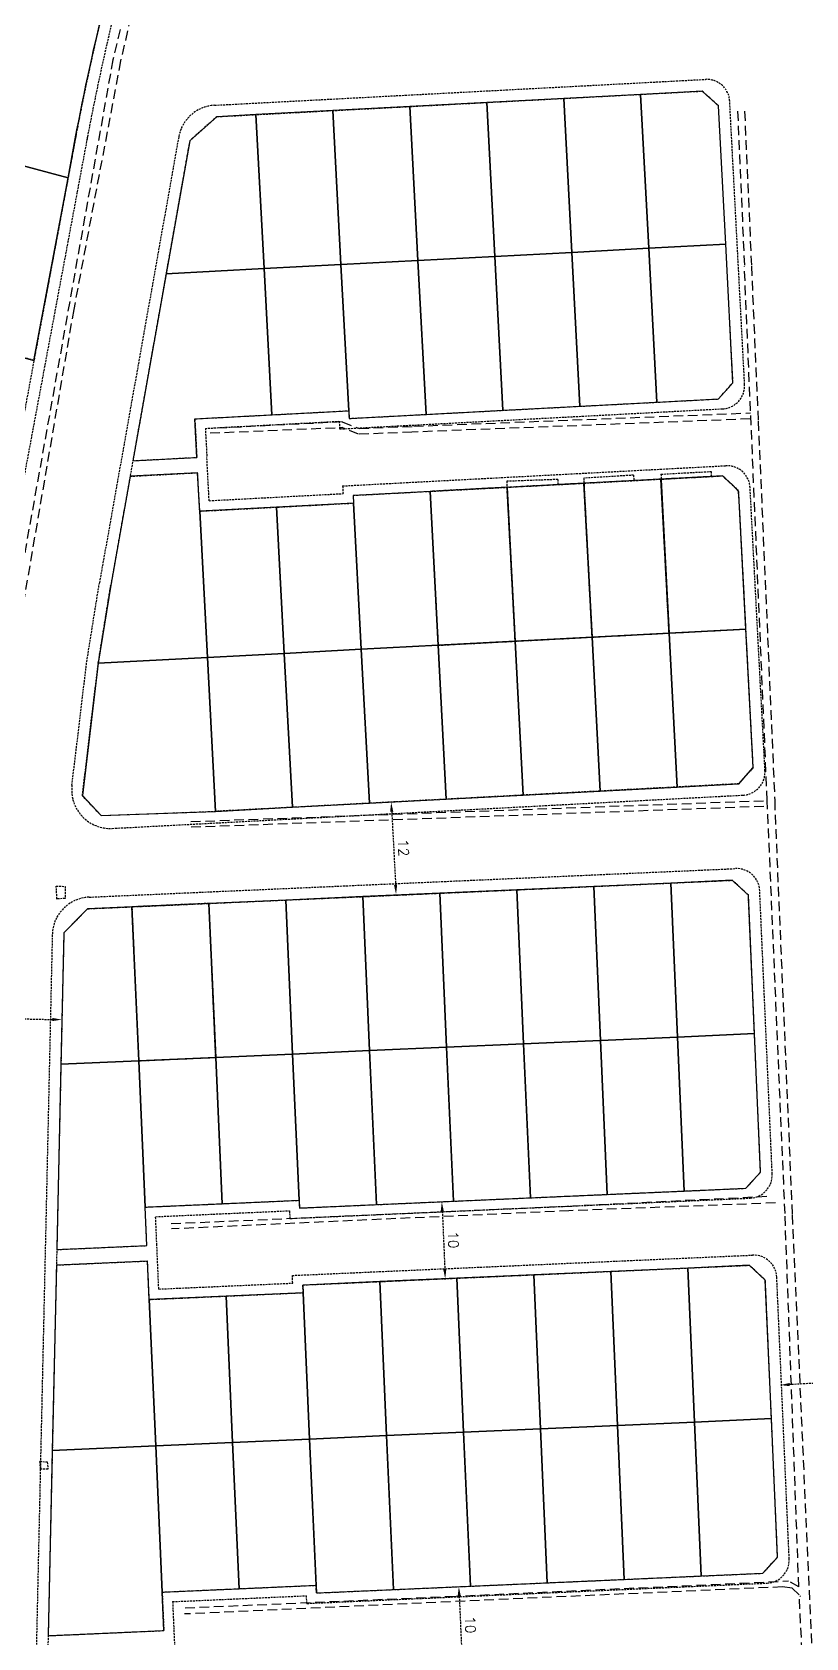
# Model space of a CAD drawing. Header units: metres. Extents: x 636662 to 637189, y 3301458 to 3301991.
# Drawn here: x 636903 to 637003.4, y 3301600.6 to 3301808.9 of the extents above; entities that cross this region are included whole.
import ezdxf

# ---------------------------------------------------------------- set-up
doc = ezdxf.new("R2010")
doc.units = ezdxf.units.M
doc.linetypes.add('HIDDEN', pattern=[0.375, 0.25, -0.125])
doc.layers.add('khat tarh', color=251, linetype='HIDDEN')
doc.layers.add('poly', color=40, linetype='Continuous')
doc.styles.get("Standard").update_dxf_attribs({"font": 'simplex.shx'})
doc.dimstyles.new('ISO-25', dxfattribs={"dimtxt": 1.3, "dimasz": 1.25, "dimexe": 1.25, "dimexo": 0.625, "dimtad": 1, "dimtxsty": 'Standard', "dimcen": 2.5, "dimse1": 1, "dimse2": 1, "dimadec": 0, "dimazin": 0, "dimtfac": 1, "dimtmove": 0, "dimatfit": 3, "dimfxl": 1, "dimarcsym": 1})

# ---------------------------------------------------------------- blocks, each defined once
blk = doc.blocks.new('*D57')
at = {"layer": 'khat tarh', "color": 0, "lineweight": -2, "transparency": 16777216}
blk.add_line((637010.81, 3301633.95), (637001.32, 3301633.45), dxfattribs=at)
at = {"layer": 'khat tarh', "color": 0, "transparency": 16777216}
for points in [[(637001.31, 3301633.66), (637001.33, 3301633.25), (637000.08, 3301633.39)], [(637010.8, 3301634.16), (637010.82, 3301633.75), (637012.06, 3301634.02)]]:
    blk.add_solid(points, dxfattribs=at)
at = {"layer": 'khat tarh', "color": 0, "transparency": 16777216, "insert": (637006, 3301634.98), "char_height": 1.3, "attachment_point": 5, "rotation": 3.0178}
blk.add_mtext('12', dxfattribs=at)
blk = doc.blocks.new('*D25')
at = {"layer": 'khat tarh', "color": 0, "lineweight": -2, "transparency": 16777216}
blk.add_line((636958.43, 3301605.98), (636958.76, 3301598.49), dxfattribs=at)
at = {"layer": 'khat tarh', "color": 0, "transparency": 16777216}
for points in [[(636958.64, 3301605.99), (636958.22, 3301605.97), (636958.38, 3301607.23)], [(636958.97, 3301598.5), (636958.55, 3301598.48), (636958.82, 3301597.24)]]:
    blk.add_solid(points, dxfattribs=at)
at = {"layer": 'khat tarh', "color": 0, "transparency": 16777216, "insert": (636959.87, 3301602.29), "char_height": 1.3, "attachment_point": 5, "rotation": 272.5277}
blk.add_mtext('10', dxfattribs=at)
blk = doc.blocks.new('*D39')
at = {"layer": 'khat tarh', "color": 0, "lineweight": -2, "transparency": 16777216}
blk.add_line((636956.23, 3301655.93), (636956.56, 3301648.44), dxfattribs=at)
at = {"layer": 'khat tarh', "color": 0, "transparency": 16777216}
for points in [[(636956.43, 3301655.94), (636956.02, 3301655.92), (636956.17, 3301657.18)], [(636956.76, 3301648.45), (636956.35, 3301648.43), (636956.61, 3301647.19)]]:
    blk.add_solid(points, dxfattribs=at)
at = {"layer": 'khat tarh', "color": 0, "transparency": 16777216, "insert": (636957.66, 3301652.24), "char_height": 1.3, "attachment_point": 5, "rotation": 272.5277}
blk.add_mtext('10', dxfattribs=at)
blk = doc.blocks.new('*D41')
at = {"layer": 'khat tarh', "color": 0, "lineweight": -2, "transparency": 16777216}
blk.add_line((636894.11, 3301681.08), (636905.61, 3301680.82), dxfattribs=at)
at = {"layer": 'khat tarh', "color": 0, "transparency": 16777216}
for points in [[(636894.12, 3301681.29), (636894.11, 3301680.87), (636892.87, 3301681.11)], [(636905.62, 3301681.03), (636905.61, 3301680.62), (636906.86, 3301680.8)]]:
    blk.add_solid(points, dxfattribs=at)
at = {"layer": 'khat tarh', "color": 0, "transparency": 16777216, "insert": (636899.89, 3301682.23), "char_height": 1.3, "attachment_point": 5, "rotation": 358.7186}
blk.add_mtext('14', dxfattribs=at)
blk = doc.blocks.new('*D21')
at = {"layer": 'khat tarh', "color": 0, "lineweight": -2, "transparency": 16777216}
blk.add_line((636949.67, 3301707.78), (636950.17, 3301698.29), dxfattribs=at)
at = {"layer": 'khat tarh', "color": 0, "transparency": 16777216}
for points in [[(636949.87, 3301707.79), (636949.46, 3301707.77), (636949.6, 3301709.03)], [(636950.37, 3301698.3), (636949.96, 3301698.28), (636950.23, 3301697.05)]]:
    blk.add_solid(points, dxfattribs=at)
at = {"layer": 'khat tarh', "color": 0, "transparency": 16777216, "insert": (636951.19, 3301703.1), "char_height": 1.3, "attachment_point": 5, "rotation": 273.0178}
blk.add_mtext('12', dxfattribs=at)

msp = doc.modelspace()

# ---------------------------------------------------------------- linework, layer by layer
at = {"layer": 'khat tarh', "lineweight": 9}
for p, q in [((636907.651, 3301790.016), (636810.77, 3301816.183)), ((636926.973, 3301797.961, 27.642), (636989.961, 3301801.282, 27.642)), ((636964.106, 3301759.863, 27.642), (636962, 3301799.808, 27.642)), ((636974.092, 3301760.39, 27.642), (636971.986, 3301800.334, 27.642)), ((636984.078, 3301760.916, 27.642), (636981.972, 3301800.861, 27.642)), ((636989.961, 3301801.282, 27.642), (636992.064, 3301799.39, 27.642)), ((636934.095, 3301759.282, 27.642), (636932.041, 3301798.228, 27.642)), ((636944.081, 3301759.809, 27.642), (636942.028, 3301798.755, 27.642)), ((636954.12, 3301759.337, 27.642), (636952.014, 3301799.281, 27.642)), ((636992.064, 3301799.39, 27.642), (636993.959, 3301763.44, 27.642)), ((636916.068, 3301753.325, 27.642), (636923.452, 3301794.849, 27.642)), ((636920.382, 3301777.586, 27.642), (636993.011, 3301781.415, 27.642)), ((636966.738, 3301709.932, 27.642), (636964.632, 3301749.877, 27.642)), ((636976.724, 3301710.459, 27.642), (636974.618, 3301750.403, 27.642)), ((636986.71, 3301710.985, 27.642), (636984.604, 3301750.93, 27.642)), ((636946.766, 3301708.879, 27.642), (636944.713, 3301747.825, 27.642)), ((636956.752, 3301709.406, 27.642), (636954.646, 3301749.35, 27.642)), ((636926.794, 3301707.827, 27.642), (636924.74, 3301746.772, 27.642)), ((636936.78, 3301708.353, 27.642), (636934.726, 3301747.299, 27.642)), ((636911.576, 3301727.052, 27.642), (636995.644, 3301731.484, 27.642)), ((636911.942, 3301707.277, 27.642), (636926.794, 3301707.827, 27.642)), ((636967.659, 3301657.686), (636965.895, 3301697.647)), ((636977.649, 3301658.127), (636975.885, 3301698.088)), ((636987.64, 3301658.568), (636985.876, 3301698.529)), ((636917.708, 3301655.481), (636915.944, 3301695.442)), ((636927.654, 3301656.921), (636925.934, 3301695.883)), ((636937.644, 3301657.362), (636935.924, 3301696.324)), ((636947.679, 3301656.804), (636945.915, 3301696.765)), ((636957.669, 3301657.245), (636955.905, 3301697.206)), ((636906.732, 3301675.016), (636996.748, 3301678.99)), ((636917.972, 3301649.487), (636917.971, 3301649.515)), ((636969.864, 3301607.735), (636968.1, 3301647.696)), ((636979.855, 3301608.176), (636978.091, 3301648.137)), ((636989.845, 3301608.617), (636988.081, 3301648.578)), ((636919.913, 3301605.53), (636918.149, 3301645.491)), ((636939.894, 3301606.412), (636938.174, 3301645.374)), ((636949.884, 3301606.853), (636948.12, 3301646.814)), ((636959.874, 3301607.294), (636958.11, 3301647.255)), ((636929.859, 3301606.97), (636928.183, 3301644.933)), ((636905.612, 3301624.918), (636998.953, 3301629.038))]:
    msp.add_line(p, q, dxfattribs=at)
at = {"layer": 'khat tarh', "ltscale": 5}
for p, q in [((636915.297, 3301812.925, 29.964), (636913.477, 3301805.353, 29.75)), ((636916.234, 3301812.735, 29.675), (636914.465, 3301805.197, 29.509)), ((636913.477, 3301805.353, 29.75), (636898.125, 3301719.484, 27.086)), ((636914.465, 3301805.197, 29.509), (636908.387, 3301772.956, 28.568)), ((636994.559, 3301798.668, 29.445), (636995.44, 3301778.556, 28.781)), ((636995.47, 3301798.66, 29.142), (636996.351, 3301778.548, 28.478)), ((636998.406, 3301709.226, 26.425), (636995.44, 3301778.556, 28.781)), ((636996.351, 3301778.548, 28.478), (636997.233, 3301758.436, 27.814)), ((636908.387, 3301772.956, 28.568), (636899.174, 3301719.265, 26.881)), ((636943.239, 3301758.363, 28.353), (636926.213, 3301757.493, 28.493)), ((636943.239, 3301758.363, 28.353), (636945.446, 3301757.509, 28.338)), ((636996.185, 3301758.746, 28.07), (636952.296, 3301757.038, 28.169)), ((636952.525, 3301757.794, 28.289), (636996.224, 3301759.527, 28.067)), ((636997.233, 3301758.436, 27.814), (636999.378, 3301709.244, 26.269)), ((636926.102, 3301756.928, 28.27), (636943.223, 3301757.643, 28.152)), ((636945.355, 3301756.755, 28.087), (636943.223, 3301757.643, 28.152)), ((636952.296, 3301757.038, 28.169), (636945.355, 3301756.755, 28.087)), ((636945.446, 3301757.509, 28.338), (636952.525, 3301757.794, 28.289)), ((636923.601, 3301706.504, 26.805), (636998.406, 3301709.226, 26.425)), ((636923.627, 3301705.804, 26.805), (636998.432, 3301708.526, 26.425)), ((637000.713, 3301655.651, 24.652), (636998.406, 3301709.226, 26.425)), ((636999.378, 3301709.244, 26.269), (636999.429, 3301707.382, 26.164)), ((636999.429, 3301707.382, 26.164), (637001.647, 3301655.477, 24.471)), ((636972.773, 3301656.619, 24.921), (636998.985, 3301657.919, 24.709)), ((636921.045, 3301654.336, 25.137), (636972.773, 3301656.619, 24.921)), ((636972.672, 3301656.009, 24.677), (636921.101, 3301653.652, 24.871)), ((636999.467, 3301657.02, 24.578), (636972.672, 3301656.009, 24.677)), ((637002.506, 3301607.206, 23.301), (637000.713, 3301655.651, 24.652)), ((637001.647, 3301655.477, 24.471), (637007.278, 3301530.38, 20.799)), ((636957.367, 3301605.978, 23.489), (637001.167, 3301607.976, 23.428)), ((637002.506, 3301607.206, 23.301), (637001.167, 3301607.976, 23.428)), ((636922.85, 3301604.475, 23.67), (636957.367, 3301605.978, 23.489)), ((637000.393, 3301607.199, 23.183), (636957.27, 3301605.28, 23.32)), ((637001.634, 3301607.038, 23.365), (637000.393, 3301607.199, 23.183)), ((637001.634, 3301607.038, 23.365), (637002.559, 3301606.138, 23.126)), ((637005.342, 3301550.068, 21.574), (637002.559, 3301606.138, 23.268)), ((636957.27, 3301605.28, 23.32), (636922.792, 3301603.693, 23.363))]:
    msp.add_line(p, q, dxfattribs=at)
at = {"layer": 'khat tarh'}
for p, q in [((636926.673, 3301799.447, 27.642), (636990.381, 3301802.806, 27.642)), ((636926.973, 3301797.961, 27.642), (636989.961, 3301801.282, 27.642)), ((636992.064, 3301799.39, 27.642), (636989.961, 3301801.282, 27.642)), ((636995.473, 3301763.219, 27.642), (636993.535, 3301799.968, 27.642)), ((636926.973, 3301797.961, 27.642), (636923.452, 3301794.849, 27.642)), ((636908.722, 3301795.754), (636898.301, 3301739.923)), ((636910.196, 3301795.479), (636899.775, 3301739.648)), ((636908.598, 3301795.09), (636904.565, 3301773.486)), ((636922.014, 3301795.329, 27.642), (636911.724, 3301737.457, 27.642)), ((636923.452, 3301794.849, 27.642), (636913.2, 3301737.195, 27.642)), ((636903.233, 3301766.349), (636890.546, 3301769.776)), ((636992.067, 3301761.337, 27.642), (636993.959, 3301763.44, 27.642)), ((636942.904, 3301757.443, 27.642), (636992.635, 3301760.065, 27.642)), ((636944.133, 3301758.81, 27.642), (636992.067, 3301761.337, 27.642)), ((636924.109, 3301758.756, 27.642), (636944.081, 3301759.809, 27.642)), ((636924.109, 3301758.756, 27.642), (636924.372, 3301753.763, 27.642)), ((636925.475, 3301757.526, 27.642), (636942.851, 3301758.442, 27.642)), ((636942.851, 3301758.442, 27.642), (636942.904, 3301757.443, 27.642)), ((636944.081, 3301759.809, 27.642), (636944.133, 3301758.81, 27.642)), ((636925.475, 3301757.526, 27.642), (636925.67, 3301753.831, 27.642)), ((636916.068, 3301753.325, 27.642), (636924.372, 3301753.763, 27.642)), ((636925.97, 3301748.139, 27.642), (636925.67, 3301753.831, 27.642)), ((636915.709, 3301751.303, 27.642), (636924.477, 3301751.765, 27.642)), ((636924.74, 3301746.772, 27.642), (636924.477, 3301751.765, 27.642)), ((636943.293, 3301750.054, 27.642), (636993.024, 3301752.676, 27.642)), ((636984.607, 3301751.578, 27.642), (636991.109, 3301751.925, 27.642)), ((636991.109, 3301751.925, 27.642), (636991.144, 3301751.238, 27.642)), ((636943.293, 3301750.054, 27.642), (636943.346, 3301749.055, 27.642)), ((636944.66, 3301748.824, 27.642), (636992.593, 3301751.351, 27.642)), ((636971.206, 3301750.89, 27.642), (636964.605, 3301750.653, 27.642)), ((636964.605, 3301750.653, 27.642), (636964.634, 3301749.829, 27.642)), ((636971.206, 3301750.89, 27.642), (636971.231, 3301750.204, 27.642)), ((636981.056, 3301751.443, 27.642), (636974.592, 3301751.069, 27.642)), ((636974.592, 3301751.069, 27.642), (636974.619, 3301750.397, 27.642)), ((636981.056, 3301751.443, 27.642), (636981.095, 3301750.67, 27.642)), ((636984.607, 3301751.578, 27.642), (636984.646, 3301750.851, 27.642)), ((636992.593, 3301751.351, 27.642), (636994.696, 3301749.459, 27.642)), ((636998.115, 3301713.089, 27.642), (636996.178, 3301749.838, 27.642)), ((636924.74, 3301746.772, 27.642), (636944.713, 3301747.825, 27.642)), ((636925.97, 3301748.139, 27.642), (636943.346, 3301749.055, 27.642)), ((636944.66, 3301748.824, 27.642), (636944.713, 3301747.825, 27.642)), ((636996.591, 3301713.509, 27.642), (636994.696, 3301749.459, 27.642)), ((636995.644, 3301731.484, 27.642), (636995.236, 3301739.402, 27.642)), ((636910.09, 3301727.26, 27.642), (636911.719, 3301737.432, 27.642)), ((636911.576, 3301727.052, 27.642), (636913.2, 3301737.195, 27.642)), ((636908.161, 3301711.207, 27.642), (636910.09, 3301727.26, 27.642)), ((636909.512, 3301709.875, 27.642), (636911.576, 3301727.052, 27.642)), ((636996.591, 3301713.509, 27.642), (636994.699, 3301711.407, 27.642)), ((636913.389, 3301705.618, 27.642), (636995.278, 3301709.935, 27.642)), ((636994.699, 3301711.407, 27.642), (636926.794, 3301707.827, 27.642)), ((636911.942, 3301707.277, 27.642), (636909.512, 3301709.875, 27.642)), ((636910.386, 3301696.698), (636994.301, 3301700.403)), ((636906.125, 3301698.12), (636907.269, 3301698.091)), ((636906.212, 3301696.455), (636906.125, 3301698.12)), ((636907.269, 3301698.091), (636907.286, 3301696.532)), ((636910.178, 3301695.188), (636993.868, 3301698.882)), ((636995.954, 3301696.972), (636993.868, 3301698.882)), ((636999.054, 3301660.774), (636997.431, 3301697.538)), ((636907.286, 3301696.532), (636906.212, 3301696.455)), ((636997.542, 3301661.007), (636995.954, 3301696.972)), ((636907.113, 3301692.056), (636910.178, 3301695.188)), ((636905.608, 3301691.815), (636903.12, 3301580.624)), ((636907.113, 3301692.056), (636904.62, 3301580.59)), ((636995.632, 3301658.921), (636997.542, 3301661.007)), ((636937.688, 3301656.363), (636995.632, 3301658.921)), ((636917.664, 3301656.48), (636937.644, 3301657.362)), ((636917.884, 3301651.485), (636917.664, 3301656.48)), ((636919.02, 3301655.239), (636936.403, 3301656.006)), ((636936.403, 3301656.006), (636936.447, 3301655.007)), ((636936.447, 3301655.007), (636996.189, 3301657.644)), ((636937.644, 3301657.362), (636937.688, 3301656.363)), ((636919.183, 3301651.542), (636919.02, 3301655.239)), ((636906.194, 3301650.969), (636917.884, 3301651.485)), ((636918.193, 3301644.492), (636917.971, 3301649.515)), ((636919.434, 3301645.848), (636919.183, 3301651.542)), ((636936.773, 3301647.614), (636996.515, 3301650.252)), ((636906.149, 3301648.965), (636917.972, 3301649.487)), ((636936.817, 3301646.615), (636936.773, 3301647.614)), ((636938.129, 3301646.373), (636996.073, 3301648.931)), ((636998.159, 3301647.021), (636996.073, 3301648.931)), ((636918.193, 3301644.492), (636938.174, 3301645.374)), ((636919.434, 3301645.848), (636936.817, 3301646.615)), ((636938.174, 3301645.374), (636938.129, 3301646.373)), ((636999.747, 3301611.056), (636998.159, 3301647.021)), ((637001.259, 3301610.822), (636999.645, 3301647.387)), ((636903.998, 3301623.502), (636904.957, 3301623.418)), ((636904.083, 3301622.48), (636903.998, 3301623.502)), ((636905.048, 3301622.457), (636904.083, 3301622.48)), ((636904.957, 3301623.418), (636905.048, 3301622.457)), ((636997.837, 3301608.97), (636999.747, 3301611.056)), ((636939.894, 3301606.412), (636997.837, 3301608.97)), ((636919.869, 3301606.529), (636939.849, 3301607.411)), ((636919.869, 3301606.529), (636920.089, 3301601.534)), ((636921.225, 3301605.287), (636938.608, 3301606.055)), ((636938.652, 3301605.056), (636938.608, 3301606.055)), ((636938.652, 3301605.056), (636998.394, 3301607.693)), ((636939.894, 3301606.412), (636939.849, 3301607.411)), ((637002.647, 3301606.052, 23.103), (637002.743, 3301605.959, 23.078)), ((636921.225, 3301605.287), (636921.388, 3301601.591)), ((636921.388, 3301601.591), (636921.64, 3301595.896)), ((636905.074, 3301600.871), (636920.089, 3301601.534))]:
    msp.add_line(p, q, dxfattribs=at)
at = {"layer": 'khat tarh', "elevation": 27.642, "flags": 128}
for points in [[(636964.632, 3301749.877), (636954.646, 3301749.35), (636955.699, 3301729.378), (636965.685, 3301729.905)], [(636974.619, 3301750.397), (636965.376, 3301749.909), (636964.633, 3301749.853), (636965.685, 3301729.905), (636975.671, 3301730.431)], [(636984.605, 3301750.923), (636974.619, 3301750.397), (636975.671, 3301730.431), (636985.657, 3301730.958)], [(636994.768, 3301748.1), (636994.674, 3301749.333), (636993.896, 3301750.179), (636992.6, 3301751.345), (636984.605, 3301750.923), (636985.657, 3301730.958), (636995.644, 3301731.484)]]:
    msp.add_lwpolyline(points, close=True, dxfattribs=at)
at = {"layer": 'khat tarh', "lineweight": 9, "flags": 128}
for points in [[(636907.113, 3301692.056), (636910.178, 3301695.188), (636993.868, 3301698.882), (636995.954, 3301696.972), (636997.542, 3301661.007), (636995.632, 3301658.921), (636937.688, 3301656.363), (636937.644, 3301657.362), (636917.664, 3301656.48), (636917.884, 3301651.485), (636906.194, 3301650.969), (636907.113, 3301692.056)], [(636996.073, 3301648.931), (636998.159, 3301647.021), (636999.747, 3301611.056), (636997.837, 3301608.97), (636939.894, 3301606.412), (636939.849, 3301607.411), (636919.869, 3301606.529), (636920.089, 3301601.534), (636905.074, 3301600.871), (636906.149, 3301648.965), (636917.972, 3301649.487), (636918.193, 3301644.492), (636938.174, 3301645.374), (636938.129, 3301646.373), (636996.073, 3301648.931)]]:
    msp.add_lwpolyline(points, dxfattribs=at)
at = {"layer": 'khat tarh', "flags": 128}
msp.add_lwpolyline([(636925.934, 3301695.883), (636915.944, 3301695.442), (636916.826, 3301675.462), (636926.816, 3301675.903)], close=True, dxfattribs=at)
at = {"layer": 'khat tarh'}
for centre, radius, start, end in [((637217.267, 3301737.478), 312.5, 158.2863, 169.42763), ((637217.267, 3301737.478), 314, 158.78844, 169.42763), ((636990.539, 3301799.81, 27.642), 3, 3.01784, 93.01784), ((636926.936, 3301794.454, 27.642), 5, 93.01784, 169.91773), ((636992.477, 3301763.061, 27.642), 3, 273.01784, 3.01784), ((636993.182, 3301749.68, 27.642), 3, 3.01784, 93.01784), ((636995.12, 3301712.931, 27.642), 3, 273.01784, 3.01784), ((636913.126, 3301710.611, 27.642), 5, 173.14975, 273.01784), ((636994.434, 3301697.406), 3, 2.52774, 92.52774), ((636910.606, 3301691.703), 5, 92.52774, 178.71859), ((637206.97, 3301682.312), 300, 178.63624, 178.71859), ((636996.057, 3301660.641), 3, 272.52774, 2.52774), ((636996.647, 3301647.254), 3, 2.52774, 92.52774), ((636998.262, 3301610.69), 3, 272.52774, 2.52774)]:
    msp.add_arc(centre, radius, start, end, dxfattribs=at)
at = {"layer": 'poly'}
msp.add_lwpolyline([(636912.617, 3301813.535), (636903.062, 3301816.115), (636901.758, 3301811.288), (636896.804, 3301792.946), (636907.651, 3301790.016), (636908.598, 3301795.09, -0.0150331), (636912.617, 3301813.535)], format="xyb", close=True, dxfattribs=at)
for points in [[(636962, 3301799.808), (636952.014, 3301799.281), (636953.067, 3301779.309), (636963.053, 3301779.835), (636962, 3301799.808)], [(636971.986, 3301800.334), (636962, 3301799.808), (636963.053, 3301779.835), (636973.039, 3301780.362), (636971.986, 3301800.334)], [(636981.972, 3301800.861), (636971.986, 3301800.334), (636973.039, 3301780.362), (636983.025, 3301780.888), (636981.972, 3301800.861)], [(636992.064, 3301799.39), (636989.961, 3301801.282), (636981.972, 3301800.861), (636983.025, 3301780.888), (636993.011, 3301781.415), (636992.064, 3301799.39)], [(636932.041, 3301798.228), (636926.973, 3301797.961), (636923.452, 3301794.849), (636920.382, 3301777.586), (636933.094, 3301778.256), (636932.041, 3301798.228)], [(636942.028, 3301798.755), (636932.041, 3301798.228), (636933.094, 3301778.256), (636943.081, 3301778.782), (636942.028, 3301798.755)], [(636952.014, 3301799.281), (636942.028, 3301798.755), (636943.081, 3301778.782), (636953.067, 3301779.309), (636952.014, 3301799.281)], [(636907.651, 3301790.016), (636896.804, 3301792.946), (636891.849, 3301774.603), (636890.546, 3301769.776), (636903.233, 3301766.349), (636907.651, 3301790.016)], [(636983.025, 3301780.888), (636973.039, 3301780.362), (636974.092, 3301760.39), (636984.078, 3301760.916), (636983.025, 3301780.888)], [(636993.011, 3301781.415), (636983.025, 3301780.888), (636984.078, 3301760.916), (636992.067, 3301761.337), (636993.959, 3301763.44), (636993.011, 3301781.415)], [(636943.081, 3301778.782), (636933.094, 3301778.256), (636934.095, 3301759.282), (636944.081, 3301759.809), (636943.081, 3301778.782)], [(636953.067, 3301779.309), (636943.081, 3301778.782), (636944.081, 3301759.809), (636944.133, 3301758.81), (636954.12, 3301759.337), (636953.067, 3301779.309)], [(636963.053, 3301779.835), (636953.067, 3301779.309), (636954.12, 3301759.337), (636964.106, 3301759.863), (636963.053, 3301779.835)], [(636973.039, 3301780.362), (636963.053, 3301779.835), (636964.106, 3301759.863), (636974.092, 3301760.39), (636973.039, 3301780.362)], [(636933.094, 3301778.256), (636920.382, 3301777.586), (636916.068, 3301753.325), (636924.372, 3301753.763), (636924.109, 3301758.756), (636934.095, 3301759.282), (636933.094, 3301778.256)], [(636924.74, 3301746.772), (636924.477, 3301751.765), (636915.709, 3301751.303), (636913.2, 3301737.195), (636911.576, 3301727.052), (636925.741, 3301727.799), (636924.74, 3301746.772)], [(636964.632, 3301749.877), (636954.646, 3301749.35), (636955.699, 3301729.378), (636965.685, 3301729.905), (636964.632, 3301749.877)], [(636974.619, 3301750.397), (636965.376, 3301749.909), (636964.633, 3301749.853), (636965.685, 3301729.905), (636975.671, 3301730.431), (636974.619, 3301750.397)], [(636984.605, 3301750.923), (636974.619, 3301750.397), (636975.671, 3301730.431), (636985.657, 3301730.958), (636984.605, 3301750.923)], [(636994.768, 3301748.1), (636994.674, 3301749.333), (636993.896, 3301750.179), (636992.6, 3301751.345), (636984.642, 3301750.925), (636984.646, 3301750.851), (636985.676, 3301730.959), (636995.644, 3301731.484), (636994.768, 3301748.1)], [(636944.713, 3301747.825), (636934.726, 3301747.299), (636935.727, 3301728.325), (636945.713, 3301728.852), (636944.713, 3301747.825)], [(636954.646, 3301749.35), (636944.66, 3301748.824), (636944.713, 3301747.825), (636945.713, 3301728.852), (636955.699, 3301729.378), (636954.646, 3301749.35)], [(636934.726, 3301747.299), (636924.74, 3301746.772), (636925.741, 3301727.799), (636935.727, 3301728.325), (636934.726, 3301747.299)], [(636985.657, 3301730.958), (636975.671, 3301730.431), (636976.724, 3301710.459), (636986.71, 3301710.985), (636985.657, 3301730.958)], [(636995.644, 3301731.484), (636985.657, 3301730.958), (636986.71, 3301710.985), (636994.699, 3301711.407), (636996.591, 3301713.509), (636995.644, 3301731.484)], [(636945.713, 3301728.852), (636935.727, 3301728.325), (636936.78, 3301708.353), (636946.766, 3301708.879), (636945.713, 3301728.852)], [(636955.699, 3301729.378), (636945.713, 3301728.852), (636946.766, 3301708.879), (636956.752, 3301709.406), (636955.699, 3301729.378)], [(636965.685, 3301729.905), (636955.699, 3301729.378), (636956.752, 3301709.406), (636966.738, 3301709.932), (636965.685, 3301729.905)], [(636975.671, 3301730.431), (636965.685, 3301729.905), (636966.738, 3301709.932), (636976.724, 3301710.459), (636975.671, 3301730.431)], [(636925.741, 3301727.799), (636911.576, 3301727.052), (636909.512, 3301709.875), (636911.942, 3301707.277), (636926.794, 3301707.827), (636925.741, 3301727.799)], [(636935.727, 3301728.325), (636925.741, 3301727.799), (636926.794, 3301707.827), (636936.78, 3301708.353), (636935.727, 3301728.325)], [(636965.895, 3301697.647), (636955.905, 3301697.206), (636956.787, 3301677.226), (636966.777, 3301677.667), (636965.895, 3301697.647)], [(636975.885, 3301698.088), (636965.895, 3301697.647), (636966.777, 3301677.667), (636976.767, 3301678.108), (636975.885, 3301698.088)], [(636985.876, 3301698.529), (636975.885, 3301698.088), (636976.767, 3301678.108), (636986.758, 3301678.549), (636985.876, 3301698.529)], [(636995.954, 3301696.972), (636993.868, 3301698.882), (636985.876, 3301698.529), (636986.758, 3301678.549), (636996.748, 3301678.99), (636995.954, 3301696.972)], [(636915.944, 3301695.442), (636910.178, 3301695.188), (636907.113, 3301692.056), (636906.732, 3301675.016), (636916.826, 3301675.462), (636915.944, 3301695.442)], [(636925.934, 3301695.883), (636915.944, 3301695.442), (636916.826, 3301675.462), (636926.816, 3301675.903), (636925.934, 3301695.883)], [(636935.924, 3301696.324), (636925.934, 3301695.883), (636926.816, 3301675.903), (636936.806, 3301676.344), (636935.924, 3301696.324)], [(636945.915, 3301696.765), (636935.924, 3301696.324), (636936.806, 3301676.344), (636946.797, 3301676.785), (636945.915, 3301696.765)], [(636955.905, 3301697.206), (636945.915, 3301696.765), (636946.797, 3301676.785), (636956.787, 3301677.226), (636955.905, 3301697.206)], [(636996.748, 3301678.99), (636986.758, 3301678.549), (636987.64, 3301658.568), (636995.632, 3301658.921), (636997.542, 3301661.007), (636996.748, 3301678.99)], [(636946.797, 3301676.785), (636936.806, 3301676.344), (636937.644, 3301657.362), (636937.688, 3301656.363), (636947.679, 3301656.804), (636946.797, 3301676.785)], [(636956.787, 3301677.226), (636946.797, 3301676.785), (636947.679, 3301656.804), (636957.669, 3301657.245), (636956.787, 3301677.226)], [(636966.777, 3301677.667), (636956.787, 3301677.226), (636957.669, 3301657.245), (636967.659, 3301657.686), (636966.777, 3301677.667)], [(636976.767, 3301678.108), (636966.777, 3301677.667), (636967.659, 3301657.686), (636977.649, 3301658.127), (636976.767, 3301678.108)], [(636986.758, 3301678.549), (636976.767, 3301678.108), (636977.649, 3301658.127), (636987.64, 3301658.568), (636986.758, 3301678.549)], [(636916.826, 3301675.462), (636906.732, 3301675.016), (636906.194, 3301650.969), (636917.884, 3301651.485), (636917.664, 3301656.48), (636916.826, 3301675.462)], [(636926.816, 3301675.903), (636916.826, 3301675.462), (636917.664, 3301656.48), (636927.654, 3301656.921), (636926.816, 3301675.903)], [(636936.806, 3301676.344), (636926.816, 3301675.903), (636927.654, 3301656.921), (636937.644, 3301657.362), (636936.806, 3301676.344)], [(636918.193, 3301644.492), (636918.149, 3301645.491), (636917.972, 3301649.487), (636906.149, 3301648.965), (636905.612, 3301624.918), (636919.031, 3301625.51), (636918.193, 3301644.492)], [(636968.1, 3301647.696), (636958.11, 3301647.255), (636958.992, 3301627.274), (636968.982, 3301627.715), (636968.1, 3301647.696)], [(636978.091, 3301648.137), (636968.1, 3301647.696), (636968.982, 3301627.715), (636978.973, 3301628.156), (636978.091, 3301648.137)], [(636988.081, 3301648.578), (636978.091, 3301648.137), (636978.973, 3301628.156), (636988.963, 3301628.597), (636988.081, 3301648.578)], [(636998.159, 3301647.021), (636996.073, 3301648.931), (636988.081, 3301648.578), (636988.963, 3301628.597), (636998.953, 3301629.038), (636998.159, 3301647.021)], [(636938.174, 3301645.374), (636928.183, 3301644.933), (636929.021, 3301625.951), (636939.012, 3301626.392), (636938.174, 3301645.374)], [(636948.12, 3301646.814), (636938.129, 3301646.373), (636938.174, 3301645.374), (636939.012, 3301626.392), (636949.002, 3301626.833), (636948.12, 3301646.814)], [(636958.11, 3301647.255), (636948.12, 3301646.814), (636949.002, 3301626.833), (636958.992, 3301627.274), (636958.11, 3301647.255)], [(636928.183, 3301644.933), (636918.193, 3301644.492), (636919.031, 3301625.51), (636929.021, 3301625.951), (636928.183, 3301644.933)], [(636998.953, 3301629.038), (636988.963, 3301628.597), (636989.845, 3301608.617), (636997.837, 3301608.97), (636999.747, 3301611.056), (636998.953, 3301629.038)], [(636949.002, 3301626.833), (636939.012, 3301626.392), (636939.894, 3301606.412), (636949.884, 3301606.853), (636949.002, 3301626.833)], [(636958.992, 3301627.274), (636949.002, 3301626.833), (636949.884, 3301606.853), (636959.874, 3301607.294), (636958.992, 3301627.274)], [(636968.982, 3301627.715), (636958.992, 3301627.274), (636959.874, 3301607.294), (636969.864, 3301607.735), (636968.982, 3301627.715)], [(636978.973, 3301628.156), (636968.982, 3301627.715), (636969.864, 3301607.735), (636979.855, 3301608.176), (636978.973, 3301628.156)], [(636988.963, 3301628.597), (636978.973, 3301628.156), (636979.855, 3301608.176), (636989.845, 3301608.617), (636988.963, 3301628.597)], [(636919.031, 3301625.51), (636905.612, 3301624.918), (636905.074, 3301600.871), (636920.089, 3301601.534), (636919.869, 3301606.529), (636919.031, 3301625.51)], [(636929.021, 3301625.951), (636919.031, 3301625.51), (636919.869, 3301606.529), (636929.859, 3301606.97), (636929.021, 3301625.951)], [(636939.012, 3301626.392), (636929.021, 3301625.951), (636929.859, 3301606.97), (636939.849, 3301607.411), (636939.012, 3301626.392)]]:
    msp.add_lwpolyline(points, close=True, dxfattribs=at)

# ---------------------------------------------------------------- dimensions: what is measured, and where the dimension line sits
at = {"layer": 'khat tarh'}
for p1, p2, distance, picture, middle in [((636951.819, 3301709.146, 27.642), (636952.45, 3301697.162, 27.642), -2.221, '*D21', (636951.19, 3301703.104, 27.642)), ((636892.845, 3301680.231), (636906.842, 3301679.918), 0.879, '*D41', (636899.892, 3301682.228)), ((636956.17, 3301657.179), (636956.611, 3301647.189), 0, '*D39', (636957.665, 3301652.24)), ((637011.919, 3301636.667), (636999.936, 3301636.036), 2.652, '*D57', (637006, 3301634.977)), ((636958.376, 3301607.228), (636958.817, 3301597.237), 0, '*D25', (636959.87, 3301602.289))]:
    dim = msp.add_aligned_dim(p1=p1, p2=p2, distance=distance, dimstyle='ISO-25', dxfattribs=at)
    dim.commit()
    dim.dimension.update_dxf_attribs({"geometry": picture, "text_midpoint": middle})

doc.saveas('drawing.dxf')
